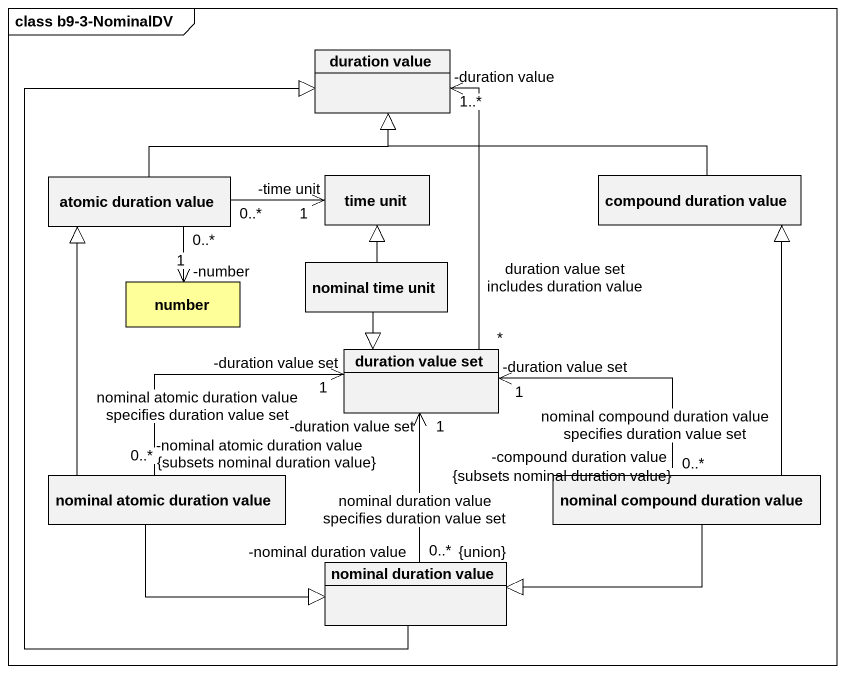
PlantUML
@startuml
mainframe class b9-3-NominalDV
hide circle
hide empty members
class "duration value" as duration_value
class "atomic duration value" as atomic_duration_value
class "time unit" as time_unit
class "compound duration value" as compound_duration_value
class "nominal time unit" as nominal_time_unit
class number #FFFF99
class "duration value set" as duration_value_set
class "nominal atomic duration value" as nominal_atomic_duration
class "nominal compound duration value" as nominal_compound_duration
class "nominal duration value" as nominal_duration_value
atomic_duration_value -right-|> duration_value
time_unit "-time unit\n1" <-left- "0..*" atomic_duration_value
compound_duration_value -left-|> duration_value
nominal_time_unit -up-|> time_unit
nominal_time_unit --|> duration_value_set
number "-number\n1" <-up- "0..*" atomic_duration_value
duration_value_set "*" -up-> "-duration value\n1..*" duration_value : duration value set includes duration value
nominal_atomic_duration -up-|> atomic_duration_value
nominal_atomic_duration "-nominal atomic duration value\n0..*\n{subsets nominal duration value}" -right-> "-duration value set\n1" duration_value_set : nominal atomic duration value specifies duration value set
nominal_atomic_duration -right-|> nominal_duration_value
nominal_compound_duration -up-|> compound_duration_value
nominal_compound_duration "-compound duration value\n0..*\n{subsets nominal duration value}" -left-> "-duration value set\n1" duration_value_set : nominal compound duration value specifies duration value set
nominal_compound_duration -left-|> nominal_duration_value
nominal_duration_value -up-|> duration_value
nominal_duration_value "0..*\n-nominal duration value\n{union}" -up-> "-duration value set\n1" duration_value_set : nominal duration value specifies duration value set
@enduml
